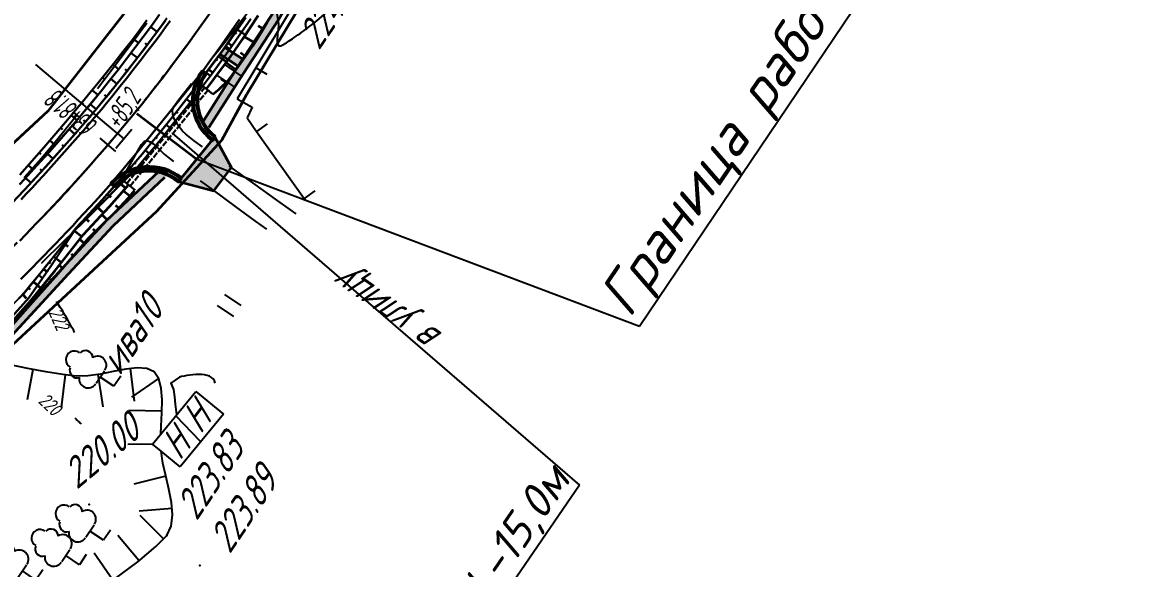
# Model space of a CAD drawing. Header units: millimetres. Extents: x -698 to 8131, y -704 to 4503.
# Drawn here: x 4734.2 to 4871.2, y 3192.2 to 3258.6 of the extents above; entities that cross this region are included whole.
import ezdxf
from ezdxf import colors
from ezdxf.entities.mleader import LeaderData, LeaderLine
from ezdxf.math import Vec2, Vec3

# ---------------------------------------------------------------- set-up
doc = ezdxf.new("R2010")
doc.units = ezdxf.units.MM
for name, pattern in [('ACAD_ISO02W100', [15, 12, -3]), ('CONTI', [0]), ('DASHED', [0.75, 0.5, -0.25]), ('STROT', [1.7, 0.5, -1.2])]:
    doc.linetypes.add(name, pattern=pattern)
for name, color, linetype, lineweight in [('10', 1, 'Continuous', 35), ('Гравий', 30, 'Continuous', 35), ('КОПИЯ_ОСЬ_13_ОТКОСЫ', 7, 'Continuous', 30), ('ОСЬ_ВЕРХ_ПОКРЫТИЯ_ГРАНИЦЫ_ПОЛОС', 7, 'Continuous', 30), ('ОСЬ_ВЕРХ_ПОКРЫТИЯ_ОСЬ', 1, 'Continuous', 30), ('Ось_примыкания', 1, 'Continuous', 35), ('Площ примыкании', 101, 'Continuous', 30), ('Тротуар', 40, 'Continuous', 35), ('Трубы мет.', 7, 'ACAD_ISO02W100', 30)]:
    doc.layers.add(name, color=color, linetype=linetype, lineweight=lineweight)
for name, color, linetype in [('GOR_BDEFAULT', 212, 'CONTI'), ('NAD_MDEFAULT', 7, 'CONTI'), ('OBRIVDEFAULT', 32, 'CONTI'), ('PI_OTDEFAULT', 172, 'CONTI'), ('PI_TTDEFAULT', 5, 'CONTI'), ('SIT_LDEFAULT', 7, 'CONTI'), ('USLZNDEFAULT', 7, 'CONTI'), ('ZAPSKDEFAULT', 7, 'CONTI'), ('Выноски', 250, 'Continuous'), ('ОСЬ_ВЕРХ_ПОКРЫТИЯ_ОТКОСЫ', 7, 'Continuous'), ('ОСЬ_ВЕРХ_ПОКРЫТИЯ_ПИКЕТЫ', 1, 'Continuous'), ('ОСЬ_ВЕРХ_ПОКРЫТИЯ_РАЗБИВКА_КРИВ', 1, 'Continuous'), ('разметка', 7, 'Continuous')]:
    doc.layers.add(name, color=color, linetype=linetype)
doc.styles.add('eskd', font='isocpeui.ttf', dxfattribs={"width": 1.2})
doc.styles.add('SHRFT', font='isocpeui.ttf', dxfattribs={"width": 3.5})
doc.styles.get("Standard").update_dxf_attribs({"font": 'isocpeui.ttf'})
doc.styles.add('ГОСТ', font='isocpeui.ttf', dxfattribs={"height": 4})

# ---------------------------------------------------------------- blocks, each defined once
blk = doc.blocks.new('BL_2011')
at = {"color": 0}
for p, q in [((0, 0), (0, 2.4)), ((1.6, 0), (1.6, 2.4))]:
    blk.add_line(p, q, dxfattribs=at)
blk = doc.blocks.new('BL_104')
at = {"color": 0}
for p, q in [((-0.9, 2), (0.9, 2)), ((0, 0), (0, 2)), ((1.5, 0), (0, 0))]:
    blk.add_line(p, q, dxfattribs=at)
for centre, radius, start, end in [((-0.94, 4.8), 0.88, 100, 235), ((0, 5.8), 1.04, 358, 185), ((0.94, 4.8), 0.88, 305, 80), ((-1, 3.1), 1.1, 115, 270), ((1, 3.1), 1.1, 270, 65)]:
    blk.add_arc(centre, radius, start, end, dxfattribs=at)
blk = doc.blocks.new('*U49')
at = {"layer": 'КОПИЯ_ОСЬ_13_ОТКОСЫ'}
for points in [[(364.23, 631.18), (365.71, 632.84), (367.17, 634.51), (368.61, 636.2), (370.03, 637.89), (370.59, 638.57), (371.16, 639.24), (371.73, 639.91), (372.76, 641.14), (373.79, 642.38), (374.8, 643.62), (375.8, 644.88), (376.79, 646.14), (377.77, 647.42), (378.75, 648.7), (379.71, 649.99)], [(364.18, 630), (364.8, 630.65), (366.3, 632.29), (367.8, 633.95), (369.27, 635.61), (370.72, 637.29), (371.3, 637.97), (371.86, 638.64), (373.02, 640.04), (374.09, 641.34), (375.15, 642.65), (376.19, 643.97), (377.22, 645.29), (378.25, 646.63), (379.26, 647.97), (380.25, 649.33), (381.24, 650.69)], [(379.23, 649.34), (379.45, 649.17)], [(378.02, 647.74), (378.7, 647.23)], [(376.8, 646.16), (377.03, 645.98)], [(375.57, 644.59), (376.25, 644.04)], [(374.31, 643.03), (374.55, 642.84)], [(373.05, 641.48), (373.74, 640.91)], [(371.76, 639.95), (372, 639.75)], [(370.47, 638.42), (371.18, 637.83)], [(369.19, 636.88), (369.41, 636.7)], [(367.9, 635.36), (368.55, 634.8)], [(366.59, 633.85), (366.79, 633.67)], [(365.27, 632.34), (365.86, 631.81)]]:
    blk.add_lwpolyline(points, dxfattribs=at)

msp = doc.modelspace()

# ---------------------------------------------------------------- hatches: boundary and pattern name
at = {"layer": 'Гравий', "ltscale": 7}
for points in [[(4745.4, 3238.72), (4745.03, 3239.06, -0.399844), (4753.5, 3239.67), (4757.63, 3244.7), (4759.62, 3240.96), (4757.48, 3238.15), (4753.19, 3239.28), (4753.19, 3239.28, 0.400906)], [(4757.63, 3244.7), (4755.41, 3241.99), (4757.5, 3238.18), (4759.62, 3240.96)]]:
    msp.add_hatch(color=256, dxfattribs=at).paths.add_polyline_path(points)
at = {"layer": 'Тротуар', "lineweight": 30, "ltscale": 7}
for points in [[(4801.43, 3357.57), (4800.43, 3357.65), (4799.56, 3354.67), (4799, 3351.11), (4798.79, 3350.13), (4797.25, 3343.07), (4796.09, 3336.62), (4794.27, 3328.12), (4790.05, 3313.26), (4786.75, 3302.87), (4784.06, 3295.53), (4779.93, 3287.22), (4776.08, 3280.36), (4772.9, 3275.12), (4769.34, 3268.33), (4766.5, 3263.05), (4764.56, 3259.55), (4760.98, 3254.08), (4760.45, 3253.25), (4760.22, 3252.93), (4756.12, 3246.47), (4756.7, 3245.6), (4756.98, 3245.98), (4761.06, 3252.39), (4765.42, 3259.03), (4767.38, 3262.57), (4770.23, 3267.87), (4773.78, 3274.65), (4776.95, 3279.86), (4780.82, 3286.76), (4784.98, 3295.14), (4787.69, 3302.54), (4791, 3312.97), (4795.24, 3327.88), (4797.07, 3336.42), (4798.23, 3342.87)], [(4758.82, 3255.59), (4758.23, 3254.77), (4760.47, 3253.31), (4761.02, 3254.15)], [(4750.85, 3240.53), (4744.51, 3234.59), (4739.08, 3228.72), (4728.47, 3217.22), (4721.08, 3209.13), (4707.01, 3195.99), (4694.99, 3187.4), (4689.17, 3181.87), (4683.39, 3176.34), (4676.15, 3169.01), (4671.4, 3161.26), (4672.02, 3160.32), (4672.25, 3160.73), (4676.96, 3168.41), (4684.09, 3175.63), (4689.86, 3181.15), (4695.65, 3186.65), (4707.64, 3195.21), (4721.8, 3208.43), (4729.2, 3216.54), (4739.82, 3228.04), (4745.22, 3233.88), (4751.95, 3240.11)]]:
    msp.add_hatch(color=256, dxfattribs=at).paths.add_polyline_path(points)

# ---------------------------------------------------------------- linework, layer by layer
at = {"layer": '10'}
for p, q in [((4761.5, 3249.92), (4787.33, 3292.77)), ((4761.5, 3249.92), (4787.33, 3292.77)), ((4750.58, 3264.93), (4737.29, 3247.84)), ((4758.45, 3244.29), (4761.5, 3249.92)), ((4758.45, 3244.29), (4761.5, 3249.92)), ((4737.29, 3247.84), (4704.08, 3217.11)), ((4750.57, 3235.66), (4758.45, 3244.29)), ((4750.57, 3235.66), (4758.45, 3244.29)), ((4716.68, 3204.3), (4750.57, 3235.66)), ((4716.68, 3204.3), (4750.57, 3235.66))]:
    msp.add_line(p, q, dxfattribs=at)
msp.add_lwpolyline([(4789.1, 3384.46), (4785.09, 3347.22), (4781.96, 3330.51), (4765.34, 3289.65), (4750.58, 3264.93), (4737.29, 3247.84), (4704.08, 3217.11), (4605.07, 3113.42), (4594.85, 3105.35), (4502.87, 3046.58), (4488.27, 3034.38), (4472.63, 3015.43), (4468.19, 2995.45), (4472.37, 2972.49)], dxfattribs=at)
at = {"layer": 'GOR_BDEFAULT', "color": 212, "flags": 128}
for points, elevation in [([(4795.08, 3283.74), (4799.83, 3288.73), (4799.78, 3288.98), (4797.72, 3290.55), (4797.29, 3290.86), (4796.81, 3291.21), (4796.29, 3291.58), (4795.73, 3291.98), (4795.15, 3292.39), (4794.55, 3292.82), (4793.94, 3293.25), (4793.32, 3293.68), (4792.71, 3294.1), (4792.1, 3294.52), (4791.51, 3294.91), (4790.95, 3295.29), (4790.41, 3295.63), (4789.91, 3295.94), (4789.45, 3296.21), (4789.05, 3296.44), (4788.69, 3296.63), (4788.38, 3296.77), (4788.1, 3296.89), (4787.87, 3296.96), (4787.67, 3297.01), (4787.5, 3297.03), (4787.35, 3297.02), (4787.23, 3297), (4787.13, 3296.95), (4787.05, 3296.89), (4786.97, 3296.81), (4786.91, 3296.73), (4786.86, 3296.64), (4786.8, 3296.54), (4786.75, 3296.44), (4786.7, 3296.34), (4786.64, 3296.25), (4786.58, 3296.15), (4786.53, 3296.05), (4786.47, 3295.95), (4786.41, 3295.86), (4786.35, 3295.76), (4786.28, 3295.67), (4786.22, 3295.58), (4786.15, 3295.5), (4786.09, 3295.42), (4786.02, 3295.34), (4785.95, 3295.27), (4785.87, 3295.21), (4785.8, 3295.15), (4785.72, 3295.09), (4785.64, 3295.04), (4785.56, 3295), (4785.48, 3294.95), (4785.4, 3294.91), (4785.31, 3294.86), (4785.23, 3294.82), (4785.15, 3294.77), (4785.06, 3294.73), (4784.98, 3294.68), (4784.89, 3294.62), (4784.81, 3294.56), (4784.73, 3294.49), (4784.65, 3294.42), (4784.56, 3294.34), (4784.48, 3294.25), (4784.4, 3294.16), (4784.33, 3294.06), (4784.25, 3293.95), (4784.17, 3293.84), (4784.09, 3293.72), (4784.02, 3293.6), (4783.94, 3293.47), (4783.86, 3293.34), (4783.79, 3293.21), (4783.71, 3293.07), (4783.64, 3292.94), (4783.56, 3292.8), (4783.48, 3292.66), (4783.4, 3292.52), (4783.32, 3292.37), (4783.24, 3292.23), (4783.16, 3292.08), (4783.07, 3291.93), (4782.98, 3291.77), (4782.88, 3291.61), (4782.78, 3291.43), (4782.66, 3291.26), (4782.55, 3291.07), (4782.42, 3290.87), (4782.28, 3290.67), (4782.13, 3290.45), (4781.97, 3290.22), (4781.8, 3289.98), (4781.62, 3289.73), (4781.43, 3289.46), (4781.23, 3289.18), (4781.02, 3288.9), (4780.8, 3288.6), (4780.58, 3288.3), (4780.35, 3288), (4780.13, 3287.7), (4779.9, 3287.4), (4779.68, 3287.09), (4779.46, 3286.8), (4779.25, 3286.5), (4779.04, 3286.22), (4778.84, 3285.94), (4778.66, 3285.67), (4778.48, 3285.41), (4778.31, 3285.17), (4778.16, 3284.93), (4778.02, 3284.71), (4777.88, 3284.49), (4777.75, 3284.28), (4777.63, 3284.08), (4777.52, 3283.89), (4777.41, 3283.7), (4777.31, 3283.52), (4777.21, 3283.35), (4777.12, 3283.18), (4777.03, 3283.01), (4776.94, 3282.85), (4776.85, 3282.68), (4776.76, 3282.52), (4776.68, 3282.37), (4776.59, 3282.21), (4776.51, 3282.05), (4776.42, 3281.9), (4776.34, 3281.75), (4776.26, 3281.6), (4776.18, 3281.45), (4776.1, 3281.3), (4776.02, 3281.15), (4775.94, 3281.01), (4775.86, 3280.86), (4775.78, 3280.72), (4775.7, 3280.58), (4775.63, 3280.44), (4775.55, 3280.3), (4775.48, 3280.16), (4775.4, 3280.02), (4775.33, 3279.88), (4775.25, 3279.74), (4775.18, 3279.6), (4775.11, 3279.47), (4775.04, 3279.33), (4774.96, 3279.19), (4774.89, 3279.06), (4774.82, 3278.92), (4774.75, 3278.79), (4774.68, 3278.66), (4774.6, 3278.52), (4774.53, 3278.39), (4774.46, 3278.25), (4774.39, 3278.12), (4774.31, 3277.99), (4774.24, 3277.85), (4774.17, 3277.72), (4774.09, 3277.59), (4774.02, 3277.46), (4773.95, 3277.33), (4773.87, 3277.2), (4773.8, 3277.07), (4773.72, 3276.94), (4773.64, 3276.81), (4773.57, 3276.68), (4773.49, 3276.55), (4773.41, 3276.43), (4773.33, 3276.3), (4773.25, 3276.17), (4773.17, 3276.05), (4773.09, 3275.93), (4773.01, 3275.8), (4772.93, 3275.68), (4772.84, 3275.56), (4772.76, 3275.43), (4772.68, 3275.31), (4772.6, 3275.19), (4772.51, 3275.06), (4772.43, 3274.94), (4772.35, 3274.81), (4772.27, 3274.69), (4772.18, 3274.56), (4772.1, 3274.43), (4772.02, 3274.3), (4771.94, 3274.17), (4771.86, 3274.04), (4771.78, 3273.91), (4771.7, 3273.78), (4771.62, 3273.64), (4771.54, 3273.51), (4771.46, 3273.37), (4771.38, 3273.24), (4771.3, 3273.11), (4771.22, 3272.97), (4771.14, 3272.84), (4771.06, 3272.71), (4770.98, 3272.57), (4770.9, 3272.44), (4770.82, 3272.31), (4770.75, 3272.17), (4770.67, 3272.04), (4770.59, 3271.91), (4770.51, 3271.78), (4770.43, 3271.65), (4770.35, 3271.52), (4770.27, 3271.39), (4770.19, 3271.26), (4770.11, 3271.13), (4770.04, 3271.01), (4769.96, 3270.88), (4769.88, 3270.75), (4769.8, 3270.63), (4769.73, 3270.5), (4769.65, 3270.37), (4769.57, 3270.25), (4769.49, 3270.12), (4769.42, 3269.98), (4769.34, 3269.84), (4769.26, 3269.69), (4769.18, 3269.54), (4769.09, 3269.38), (4769.01, 3269.21), (4768.92, 3269.03), (4768.84, 3268.83), (4768.75, 3268.63), (4768.65, 3268.41), (4768.56, 3268.17), (4768.46, 3267.92), (4768.36, 3267.66), (4768.26, 3267.38), (4768.15, 3267.1), (4768.05, 3266.8), (4767.95, 3266.51), (4767.84, 3266.21), (4767.74, 3265.91), (4767.64, 3265.62), (4767.54, 3265.33), (4767.44, 3265.05), (4767.34, 3264.78), (4767.25, 3264.52), (4767.17, 3264.27), (4767.08, 3264.05), (4767, 3263.84), (4766.93, 3263.65), (4766.86, 3263.47), (4766.79, 3263.32), (4766.73, 3263.18), (4766.67, 3263.05), (4766.62, 3262.93), (4766.57, 3262.82), (4766.51, 3262.72), (4766.47, 3262.64), (4766.42, 3262.55), (4766.38, 3262.48), (4766.33, 3262.4), (4766.29, 3262.33), (4766.25, 3262.27), (4766.2, 3262.2), (4766.16, 3262.13), (4766.12, 3262.07), (4766.08, 3262), (4766.04, 3261.94), (4766, 3261.87), (4765.96, 3261.81), (4765.93, 3261.74), (4765.89, 3261.68), (4765.85, 3261.62), (4765.82, 3261.55), (4765.78, 3261.49), (4765.75, 3261.43), (4765.71, 3261.37), (4765.68, 3261.3), (4765.3, 3260.4), (4765.15, 3259.67), (4765.37, 3258.46), (4765.36, 3258.3), (4765.34, 3258.12), (4765.32, 3257.93), (4765.3, 3257.73), (4765.28, 3257.53), (4765.25, 3257.32), (4765.23, 3257.12), (4765.22, 3256.92), (4765.2, 3256.73), (4765.2, 3256.55), (4765.2, 3256.38), (4765.21, 3256.23), (4765.23, 3256.1), (4765.26, 3255.99), (4765.31, 3255.9), (4765.37, 3255.84), (4765.44, 3255.81), (4765.53, 3255.8), (4765.63, 3255.81), (4765.75, 3255.85), (4765.87, 3255.9), (4766.01, 3255.97), (4766.16, 3256.06), (4766.32, 3256.16), (4766.49, 3256.27), (4766.67, 3256.39), (4766.86, 3256.52), (4767.06, 3256.66), (4767.27, 3256.81), (4767.49, 3256.95), (4767.71, 3257.11), (4767.95, 3257.27), (4768.21, 3257.45), (4768.5, 3257.65), (4768.82, 3257.89), (4769.19, 3258.17), (4769.6, 3258.49), (4770.07, 3258.88), (4770.59, 3259.33), (4771.19, 3259.85), (4771.86, 3260.45), (4772.61, 3261.14), (4773.45, 3261.92), (4774.38, 3262.81), (4775.42, 3263.81)], 224), ([(4740.55, 3220.88), (4740.39, 3221.2), (4740.22, 3221.51), (4740.06, 3221.82), (4739.89, 3222.12), (4739.73, 3222.42), (4739.57, 3222.7), (4739.4, 3222.97), (4739.25, 3223.23), (4739.09, 3223.48), (4738.94, 3223.72), (4738.8, 3223.94), (4738.67, 3224.14), (4738.55, 3224.33), (4738.43, 3224.51), (4738.33, 3224.66)], 222), ([(4757.66, 3214.71), (4757.56, 3214.99), (4757.41, 3215.23), (4757.2, 3215.41), (4756.96, 3215.56), (4756.67, 3215.66), (4756.36, 3215.73), (4756.02, 3215.77), (4755.66, 3215.79), (4755.29, 3215.78), (4754.93, 3215.75), (4754.56, 3215.71), (4754.21, 3215.66), (4753.87, 3215.59), (4753.56, 3215.53), (4753.29, 3215.46), (4752.27, 3214.7), (4752.56, 3213.93), (4752.72, 3213.06), (4752.8, 3212.16), (4752.95, 3210.88)], 224), ([(4740.56, 3210.5), (4740.6, 3210.46), (4740.64, 3210.41), (4740.69, 3210.36), (4740.75, 3210.31), (4740.8, 3210.26), (4740.86, 3210.21), (4740.92, 3210.15), (4740.98, 3210.1), (4741.04, 3210.04), (4741.1, 3209.99), (4741.15, 3209.93), (4741.2, 3209.88), (4741.25, 3209.83), (4741.3, 3209.79), (4741.34, 3209.75)], 220), ([(4740.56, 3210.5), (4740.6, 3210.46), (4740.64, 3210.41), (4740.69, 3210.36), (4740.75, 3210.31), (4740.8, 3210.26), (4740.86, 3210.21), (4740.92, 3210.15), (4740.98, 3210.1), (4741.04, 3210.04), (4741.1, 3209.99), (4741.15, 3209.93), (4741.2, 3209.88), (4741.25, 3209.83), (4741.3, 3209.79), (4741.34, 3209.75)], 220), ([(4740.56, 3210.5), (4740.6, 3210.46), (4740.64, 3210.41), (4740.69, 3210.36), (4740.75, 3210.31), (4740.8, 3210.26), (4740.86, 3210.21), (4740.92, 3210.15), (4740.98, 3210.1), (4741.04, 3210.04), (4741.1, 3209.99), (4741.15, 3209.93), (4741.2, 3209.88), (4741.25, 3209.83), (4741.3, 3209.79), (4741.34, 3209.75)], 220), ([(4740.56, 3210.5), (4740.6, 3210.46), (4740.64, 3210.41), (4740.69, 3210.36), (4740.75, 3210.31), (4740.8, 3210.26), (4740.86, 3210.21), (4740.92, 3210.15), (4740.98, 3210.1), (4741.04, 3210.04), (4741.1, 3209.99), (4741.15, 3209.93), (4741.2, 3209.88), (4741.25, 3209.83), (4741.3, 3209.79), (4741.34, 3209.75)], 220)]:
    msp.add_lwpolyline(points, dxfattribs=dict(at, elevation=elevation))
at = {"layer": 'OBRIVDEFAULT', "color": 32}
for p, q in [((4734.83, 3216.52, 221.62), (4732.68, 3216.95, 221.65)), ((4737.05, 3216.1, 221.59), (4734.83, 3216.52, 221.62)), ((4746.76, 3216.44, 223.04), (4745.24, 3216.15, 222.67)), ((4748.14, 3216.6, 223.37), (4746.76, 3216.44, 223.04)), ((4747.32, 3216.5), (4747.78, 3212.53)), ((4749.32, 3216.52, 223.65), (4748.14, 3216.6, 223.37)), ((4750.22, 3216.09, 223.89), (4749.32, 3216.52, 223.65)), ((4735.47, 3216.4), (4734.77, 3212.71)), ((4739.1, 3215.77, 221.57), (4737.05, 3216.1, 221.59)), ((4739.41, 3215.73), (4738.92, 3211.76)), ((4740.73, 3215.57, 221.55), (4739.1, 3215.77, 221.57)), ((4742.15, 3215.6, 221.9), (4740.73, 3215.57, 221.55)), ((4743.68, 3215.83, 222.28), (4742.15, 3215.6, 221.9)), ((4743.38, 3215.79), (4743.97, 3211.83)), ((4745.24, 3216.15, 222.67), (4743.68, 3215.83, 222.28)), ((4750.77, 3215.27), (4747.46, 3213.02)), ((4750.79, 3215.25, 223.88), (4750.22, 3216.09, 223.89)), ((4751.09, 3214.08, 223.87), (4750.79, 3215.25, 223.88)), ((4751.19, 3212.68, 223.85), (4751.09, 3214.08, 223.87)), ((4751.16, 3211.12, 223.84), (4751.19, 3212.68, 223.85)), ((4751.16, 3211.32), (4747.16, 3211.4)), ((4751.08, 3209.5, 223.82), (4751.16, 3211.12, 223.84)), ((4751.05, 3208.57, 223.82), (4751.08, 3209.5, 223.82)), ((4750.02, 3207.3), (4747.04, 3207.24)), ((4751.27, 3204.99, 223.8), (4751.06, 3206.45, 223.8)), ((4751.63, 3203.42, 223.81), (4751.27, 3204.99, 223.8)), ((4751.64, 3203.38), (4747.75, 3202.44)), ((4752.02, 3201.8, 223.81), (4751.63, 3203.42, 223.81)), ((4752.34, 3200.2, 223.82), (4752.02, 3201.8, 223.81)), ((4752.47, 3198.68, 223.82), (4752.34, 3200.2, 223.82)), ((4752.4, 3199.47), (4748.41, 3199.13)), ((4752.31, 3197.31, 223.83), (4752.47, 3198.68, 223.82)), ((4751.36, 3195.77), (4748.52, 3198.59)), ((4751.75, 3196.16, 223.83), (4752.31, 3197.31, 223.83)), ((4748.38, 3193.11), (4745.81, 3196.18)), ((4750.42, 3194.82, 223.72), (4751.75, 3196.16, 223.83)), ((4748.22, 3192.98, 223.54), (4750.42, 3194.82, 223.72)), ((4745.19, 3190.72), (4742.93, 3194.02)), ((4745.43, 3190.89, 223.33), (4748.22, 3192.98, 223.54))]:
    msp.add_line(p, q, dxfattribs=at)
at = {"layer": 'PI_TTDEFAULT', "color": 5}
for p in [(4742.3, 3199.93, 220.03), (4751.75, 3196.16, 223.83), (4755.78, 3192.53, 223.89)]:
    msp.add_point(p, dxfattribs=at)
at = {"layer": 'SIT_LDEFAULT', "color": 7}
for p, q in [((4760.11, 3257.88), (4762.04, 3260.41)), ((4766.94, 3260.35), (4762.59, 3253.12)), ((4748.28, 3257.16), (4749.33, 3258.58)), ((4758.08, 3255.31), (4760.11, 3257.88)), ((4745.53, 3253.49), (4748.29, 3257.16)), ((4757.29, 3254.32), (4758.08, 3255.31)), ((4743.31, 3250.58), (4745.53, 3253.49)), ((4762.6, 3253.13), (4760.31, 3249.33)), ((4763.97, 3252.31), (4762.6, 3253.13)), ((4753.22, 3249.25), (4754.45, 3250.8)), ((4754.45, 3250.8), (4754.78, 3251.2)), ((4760.31, 3249.33), (4762.16, 3248.32)), ((4752.47, 3247.94), (4752.61, 3248.4)), ((4752.61, 3248.4), (4753.22, 3249.25)), ((4762.16, 3248.32), (4761.53, 3247.01)), ((4738.39, 3244.33), (4740.42, 3246.87)), ((4740.42, 3246.87), (4740.85, 3247.43)), ((4752.51, 3247.44), (4752.47, 3247.94)), ((4752.68, 3246.91), (4752.51, 3247.44)), ((4752.95, 3246.38), (4752.68, 3246.91)), ((4761.53, 3247.01), (4762.69, 3245.37)), ((4753.3, 3245.87), (4752.95, 3246.38)), ((4753.69, 3245.41), (4753.3, 3245.87)), ((4754.08, 3245.03), (4753.69, 3245.41)), ((4764, 3246.29), (4762.69, 3245.37)), ((4762.69, 3245.37), (4768.47, 3237.2)), ((4736.5, 3242.1), (4738.39, 3244.33)), ((4748.69, 3243.77), (4749.05, 3244.18)), ((4749.05, 3244.19), (4749.38, 3244.27)), ((4749.38, 3244.26), (4749.75, 3244.12)), ((4749.75, 3244.12), (4750.16, 3243.84)), ((4750.16, 3243.84), (4750.58, 3243.45)), ((4755.11, 3244.24), (4754.08, 3245.03)), ((4756.12, 3243.5), (4755.11, 3244.24)), ((4747.66, 3242.01), (4748.22, 3243.01)), ((4748.22, 3243.01), (4748.69, 3243.77)), ((4750.58, 3243.45), (4751.01, 3243.03)), ((4751.01, 3243.03), (4751.44, 3242.62)), ((4751.44, 3242.62), (4751.84, 3242.28)), ((4734.46, 3239.82), (4736.5, 3242.1)), ((4747.02, 3240.86), (4747.66, 3242.01)), ((4751.84, 3242.28), (4752.6, 3241.72)), ((4759.74, 3240.88), (4759.37, 3241.14)), ((4734.42, 3239.77), (4734.46, 3239.82)), ((4746.34, 3239.68), (4747.02, 3240.86)), ((4762.5, 3238.9), (4759.74, 3240.88)), ((4746.19, 3239.45), (4746.34, 3239.68)), ((4755.82, 3239.36), (4757.39, 3238.22)), ((4765, 3237.11), (4762.5, 3238.9)), ((4757.39, 3238.22), (4760.09, 3236.24)), ((4766.8, 3235.83), (4765, 3237.11)), ((4769.78, 3238.13), (4768.47, 3237.2)), ((4768.47, 3237.2), (4768.66, 3236.93)), ((4741.67, 3234.37), (4743.66, 3236.36)), ((4760.09, 3236.24), (4762.53, 3234.45)), ((4767.5, 3235.33), (4766.8, 3235.83)), ((4739.2, 3231.95), (4741.67, 3234.37)), ((4762.53, 3234.45), (4763.9, 3233.45)), ((4736.55, 3229.38), (4739.2, 3231.95)), ((4736.52, 3229.36), (4736.55, 3229.38)), ((4750.01, 3207.31), (4755.28, 3213.71)), ((4755.28, 3213.71), (4758.66, 3210.93)), ((4752.87, 3210.74), (4755.78, 3207.71)), ((4758.66, 3210.93), (4753.39, 3204.53)), ((4751.06, 3206.45), (4750.01, 3207.31)), ((4753.39, 3204.53), (4751.06, 3206.45))]:
    msp.add_line(p, q, dxfattribs=at)
at = {"layer": 'Гравий', "linetype": 'Continuous'}
msp.add_lwpolyline([(4753.19, 3239.28), (4757.48, 3238.15), (4759.62, 3240.96), (4757.63, 3244.7)], dxfattribs=at)
at = {"layer": 'КОПИЯ_ОСЬ_13_ОТКОСЫ'}
for points in [[(4731.87, 3221.67), (4734.96, 3225.11), (4737.64, 3228.96), (4740.26, 3232.85), (4740.77, 3233.63), (4742.44, 3235.24), (4744.1, 3236.85), (4745.74, 3238.49), (4747.37, 3240.15), (4747.46, 3240.23), (4747.55, 3240.32), (4747.64, 3240.41), (4747.73, 3240.49), (4747.81, 3240.58), (4747.9, 3240.68), (4747.98, 3240.77), (4748.62, 3241.51), (4749.21, 3242.22), (4750.26, 3243.47), (4751.29, 3244.72), (4752.31, 3245.99), (4753.33, 3247.26), (4754.33, 3248.54), (4755.32, 3249.83), (4756.3, 3251.13), (4757.28, 3252.43), (4758.24, 3253.75), (4759.19, 3255.07), (4760.13, 3256.4), (4761.06, 3257.73), (4761.98, 3259.07)], [(4733.74, 3225.03), (4734.4, 3225.68), (4737.32, 3229.27), (4740.19, 3232.91), (4740.76, 3233.65), (4742.33, 3235.34), (4743.89, 3237.04), (4745.43, 3238.77), (4746.96, 3240.51), (4748.75, 3242.6), (4749.78, 3243.84), (4750.8, 3245.08), (4751.81, 3246.33), (4752.82, 3247.58), (4753.81, 3248.85), (4754.79, 3250.12), (4755.76, 3251.4), (4756.72, 3252.69), (4757.67, 3253.98), (4758.61, 3255.29), (4759.54, 3256.6), (4760.46, 3257.92), (4761.37, 3259.24)], [(4733.83, 3238.92), (4734.44, 3239.57), (4735.95, 3241.21), (4737.44, 3242.86), (4738.91, 3244.53), (4740.37, 3246.21), (4740.94, 3246.88), (4741.51, 3247.56), (4742.67, 3248.95), (4743.73, 3250.25), (4744.79, 3251.56), (4745.83, 3252.88), (4746.87, 3254.21), (4747.89, 3255.54), (4748.9, 3256.89), (4749.9, 3258.24), (4750.89, 3259.61)], [(4731.38, 3235.07), (4734.48, 3238.31), (4736.3, 3240.27), (4738.11, 3242.26), (4739.6, 3243.92), (4741.06, 3245.61), (4742.54, 3247.33), (4743.99, 3249.07), (4744.97, 3250.27), (4745.95, 3251.48), (4746.91, 3252.69), (4747.87, 3253.92), (4748.81, 3255.15), (4749.75, 3256.39), (4750.67, 3257.63), (4751.59, 3258.88)], [(4750.58, 3257.51), (4749.79, 3258.1)], [(4760.08, 3257.37), (4760.25, 3257.26)], [(4748.18, 3254.32), (4747.41, 3254.91)], [(4749.39, 3255.91), (4749.13, 3256.1)], [(4758.93, 3255.74), (4759.42, 3255.39)], [(4757.76, 3254.11), (4757.92, 3253.99)], [(4746.95, 3252.74), (4746.7, 3252.94)], [(4756.58, 3252.5), (4757.06, 3252.14)], [(4745.7, 3251.17), (4744.96, 3251.77)], [(4755.38, 3250.9), (4755.54, 3250.78)], [(4744.44, 3249.62), (4744.2, 3249.82)], [(4754.16, 3249.31), (4754.64, 3248.94)], [(4743.17, 3248.08), (4742.44, 3248.69)], [(4741.88, 3246.55), (4741.64, 3246.75)], [(4752.93, 3247.73), (4753.09, 3247.61)], [(4740.57, 3245.04), (4739.88, 3245.64)], [(4751.69, 3246.17), (4752.16, 3245.79)], [(4750.43, 3244.62), (4750.58, 3244.49)], [(4737.92, 3242.04), (4737.25, 3242.65)], [(4739.25, 3243.53), (4739.03, 3243.73)], [(4749.15, 3243.08), (4749.61, 3242.69)], [(4747.85, 3241.55), (4747.98, 3241.44)], [(4736.57, 3240.56), (4736.36, 3240.76)], [(4746.55, 3240.04), (4746.94, 3239.7)], [(4735.22, 3239.1), (4734.57, 3239.7)], [(4745.23, 3238.54), (4745.3, 3238.47)], [(4743.89, 3237.05), (4744.1, 3236.86)], [(4742.55, 3235.57), (4742.56, 3235.56)], [(4741.19, 3234.1), (4741.23, 3234.07)], [(4739.92, 3232.56), (4739.99, 3232.5)], [(4738.68, 3230.99), (4738.89, 3230.82)], [(4737.44, 3229.42), (4737.59, 3229.3)], [(4736.18, 3227.87), (4736.63, 3227.5)], [(4734.92, 3226.31), (4735.14, 3226.13)]]:
    msp.add_lwpolyline(points, dxfattribs=at)
at = {"layer": 'ОСЬ_ВЕРХ_ПОКРЫТИЯ_ГРАНИЦЫ_ПОЛОС', "linetype": 'Continuous'}
for points in [[(4733.66, 3237.44), (4734.33, 3238.15), (4735, 3238.87), (4735.67, 3239.58), (4736.33, 3240.3), (4736.99, 3241.02), (4737.65, 3241.74), (4738.3, 3242.47), (4738.96, 3243.2), (4739.6, 3243.93), (4740.25, 3244.66), (4740.89, 3245.4), (4741.52, 3246.14), (4742.16, 3246.88), (4742.79, 3247.63), (4743.41, 3248.37), (4744.03, 3249.12), (4744.65, 3249.88), (4745.27, 3250.63), (4745.88, 3251.39), (4746.48, 3252.15), (4747.09, 3252.92), (4747.69, 3253.68), (4748.28, 3254.46), (4748.87, 3255.23), (4749.46, 3256.01), (4750.04, 3256.78), (4750.62, 3257.57), (4751.2, 3258.35), (4751.77, 3259.14)], [(4756.72, 3252.69), (4756.72, 3252.69), (4756.72, 3252.69), (4757.67, 3253.98), (4758.61, 3255.29), (4759.54, 3256.6), (4760.46, 3257.92), (4761.37, 3259.24)], [(4734.02, 3237.1), (4734.69, 3237.81), (4735.36, 3238.52), (4736.03, 3239.24), (4736.7, 3239.96), (4737.36, 3240.68), (4738.02, 3241.41), (4738.68, 3242.14), (4739.33, 3242.87), (4739.98, 3243.6), (4740.62, 3244.34), (4741.27, 3245.07), (4741.9, 3245.82), (4742.54, 3246.56), (4743.17, 3247.31), (4743.8, 3248.05), (4744.42, 3248.81), (4745.04, 3249.56), (4745.66, 3250.32), (4746.27, 3251.08), (4746.88, 3251.84), (4747.48, 3252.61), (4748.08, 3253.38), (4748.68, 3254.15), (4749.27, 3254.93), (4749.86, 3255.7), (4750.45, 3256.49), (4751.03, 3257.27), (4751.6, 3258.06), (4752.18, 3258.85)]]:
    msp.add_lwpolyline(points, dxfattribs=at)
for points in [[(4757.31, 3244.31), (4757.31, 3244.31, -0.402449), (4756.09, 3252.68), (4756.09, 3252.68), (4756.09, 3252.68), (4756.09, 3252.68), (4756.09, 3252.68), (4756.09, 3252.68), (4756.5, 3253.23), (4757.1, 3254.05), (4757.69, 3254.87), (4758.28, 3255.69), (4758.87, 3256.51), (4759.45, 3257.33), (4760.02, 3258.16), (4760.6, 3259)], [(4757.62, 3244.71, -0.402228), (4756.49, 3252.39), (4756.9, 3252.94), (4757.5, 3253.75), (4758.1, 3254.57), (4758.69, 3255.39), (4759.27, 3256.22), (4759.86, 3257.05), (4760.43, 3257.88), (4761.01, 3258.71)], [(4733.83, 3225.11), (4734.45, 3225.75), (4735.11, 3226.55), (4735.68, 3227.25), (4736.47, 3228.22), (4737.06, 3228.95), (4737.61, 3229.64), (4738.2, 3230.38), (4738.82, 3231.17), (4739.47, 3231.99), (4740.06, 3232.75), (4740.67, 3233.55), (4741.36, 3234.29), (4742.05, 3235.03), (4742.73, 3235.77), (4743.41, 3236.52), (4744.09, 3237.26), (4744.77, 3238.02), (4745.4, 3238.72, -0.386004), (4752.96, 3239.45), (4753.19, 3239.28)], [(4734, 3227.4), (4734.71, 3228.11), (4735.42, 3228.82), (4736.12, 3229.54), (4736.82, 3230.26), (4737.53, 3230.98), (4738.22, 3231.7), (4738.92, 3232.43), (4739.61, 3233.16), (4740.31, 3233.89), (4740.99, 3234.63), (4741.68, 3235.37), (4742.36, 3236.11), (4743.04, 3236.85), (4743.72, 3237.6), (4744.39, 3238.35), (4745.02, 3239.06), (4745.02, 3239.06), (4745.02, 3239.06), (4745.02, 3239.06), (4745.02, 3239.06), (4745.02, 3239.06), (4745.02, 3239.06, -0.38626), (4753.26, 3239.85), (4753.49, 3239.68)]]:
    msp.add_lwpolyline(points, format="xyb", dxfattribs=at)
at = {"layer": 'ОСЬ_ВЕРХ_ПОКРЫТИЯ_ОСЬ'}
msp.add_lwpolyline([(4733.87, 3232.06), (4734.55, 3232.77), (4735.23, 3233.47), (4735.91, 3234.18), (4736.59, 3234.89), (4737.27, 3235.6), (4737.94, 3236.32), (4738.61, 3237.04), (4739.28, 3237.76), (4739.94, 3238.48), (4740.6, 3239.21), (4741.26, 3239.94), (4741.92, 3240.67), (4742.57, 3241.4), (4743.22, 3242.14), (4743.86, 3242.88), (4744.5, 3243.63), (4745.14, 3244.37), (4745.78, 3245.12), (4745.78, 3245.12, 0.090851), (4781.52, 3307.72)], format="xyb", dxfattribs=at)
at = {"layer": 'ОСЬ_ВЕРХ_ПОКРЫТИЯ_ОТКОСЫ'}
msp.add_lwpolyline([(4696.83, 3192.41), (4698.28, 3193.5), (4699.73, 3194.58), (4701.92, 3196.21), (4704.86, 3198.37), (4714.06, 3206.65), (4716.9, 3209.21), (4721.75, 3213.64), (4725.78, 3217.38), (4729.78, 3221.17), (4733.09, 3224.38), (4733.74, 3225.03), (4734.4, 3225.68), (4737.32, 3229.27), (4740.19, 3232.91), (4740.76, 3233.65), (4742.33, 3235.34), (4743.89, 3237.04), (4745.43, 3238.77), (4745.43, 3238.77)], dxfattribs=at)
at = {"layer": 'ОСЬ_ВЕРХ_ПОКРЫТИЯ_ПИКЕТЫ'}
msp.add_line((4745.55, 3242.93), (4743.66, 3244.56), dxfattribs=at)
at = {"layer": 'ОСЬ_ВЕРХ_ПОКРЫТИЯ_РАЗБИВКА_КРИВ'}
for p, q in [((4745.78, 3245.12), (4735.83, 3253.5)), ((4745.57, 3243.33), (4747.51, 3245.63)), ((4745.78, 3245.12), (4746.54, 3244.48))]:
    msp.add_line(p, q, dxfattribs=at)
at = {"layer": 'Ось_примыкания', "color": 0}
for p, q in [((4760.37, 3257.79), (4761.34, 3257.12)), ((4763.5, 3257.85), (4762.89, 3258.21)), ((4762.47, 3256.14), (4761.21, 3256.9)), ((4759.23, 3256.16), (4759.72, 3255.81)), ((4761.34, 3254.49), (4760.73, 3254.92)), ((4758.06, 3254.53), (4759.04, 3253.83)), ((4760.17, 3252.87), (4758.97, 3253.74)), ((4756.88, 3252.91), (4757.37, 3252.56)), ((4758.94, 3251.31), (4758.34, 3251.75)), ((4745.9, 3239.21), (4746.76, 3238.46)), ((4744.53, 3237.75), (4744.97, 3237.35)), ((4747.28, 3237.47), (4746.46, 3238.12)), ((4743.18, 3236.27), (4744.07, 3235.46)), ((4745.92, 3236.01), (4745.56, 3236.35)), ((4741.83, 3234.8), (4742.27, 3234.39)), ((4744.51, 3234.59), (4743.87, 3235.24)), ((4740.5, 3233.31), (4741.44, 3232.58)), ((4743.08, 3233.19), (4742.8, 3233.48)), ((4739.26, 3231.73), (4739.73, 3231.36)), ((4741.7, 3231.75), (4741.16, 3232.21)), ((4738.03, 3230.16), (4738.96, 3229.42)), ((4740.39, 3230.23), (4740.16, 3230.44)), ((4739.08, 3228.72), (4738.68, 3229.07)), ((4736.78, 3228.6), (4737.24, 3228.22)), ((4735.52, 3227.05), (4736.44, 3226.3)), ((4737.76, 3227.22), (4737.6, 3227.37)), ((4734.23, 3225.51), (4734.66, 3225.08)), ((4736.43, 3225.73), (4736.17, 3225.96)), ((4735.1, 3224.24), (4734.99, 3224.33))]:
    msp.add_line(p, q, dxfattribs=at)
for points in [[(4756.61, 3250.54), (4757.05, 3251.13), (4758.07, 3252.49), (4759.06, 3253.86), (4760.05, 3255.24), (4761.03, 3256.63), (4761.96, 3258.06), (4762.88, 3259.5)], [(4757.38, 3249.91), (4758.12, 3250.51), (4759.26, 3251.62), (4760.27, 3253), (4761.27, 3254.38), (4762.25, 3255.78), (4763.12, 3257.21), (4763.97, 3258.64)], [(4706.3, 3196.77), (4706.3, 3196.77), (4706.3, 3196.77), (4706.3, 3196.77), (4706.3, 3196.77), (4715.7, 3204.83), (4721.5, 3209.85), (4725.31, 3213.85), (4728.47, 3217.22), (4732.18, 3221.34), (4735.24, 3224.83), (4738.18, 3228.43), (4741.07, 3232.09), (4741.64, 3232.83), (4743.22, 3234.53), (4744.78, 3236.24), (4746.33, 3237.97), (4747.11, 3238.87)], [(4707.01, 3195.99), (4707.01, 3195.99), (4707.01, 3195.99), (4707.01, 3195.99), (4707.01, 3195.99), (4716.04, 3204.46), (4721.62, 3209.72), (4725.45, 3213.69), (4728.64, 3217.04), (4732.37, 3221.15), (4735.44, 3224.63), (4738.54, 3228.09), (4741.58, 3231.61), (4742.18, 3232.32), (4743.85, 3233.94), (4745.51, 3235.58), (4747.12, 3237.27), (4747.84, 3238.17)]]:
    msp.add_lwpolyline(points, dxfattribs=at)
at = {"layer": 'Ось_примыкания', "linetype": 'Continuous'}
for points in [[(4756.49, 3252.39), (4756.9, 3252.94), (4757.5, 3253.75), (4758.1, 3254.57), (4758.69, 3255.39), (4759.27, 3256.22), (4759.86, 3257.05), (4760.43, 3257.88), (4761.01, 3258.71)], [(4748.1, 3247.56), (4755.41, 3241.99)], [(4757.63, 3244.7), (4753.19, 3239.28)]]:
    msp.add_lwpolyline(points, dxfattribs=at)
at = {"layer": 'Площ примыкании', "linetype": 'Continuous', "lineweight": 30}
msp.add_lwpolyline([(4753.49, 3239.68), (4753.08, 3239.99, 0.373809), (4745.04, 3239.08, 0.00688), (4756.09, 3252.68, 0.402108), (4757.31, 3244.31, -3.54829)], format="xyb", dxfattribs=at)
at = {"layer": 'Площ примыкании', "color": 4, "lineweight": 53, "ltscale": 7}
for points in [[(4757.63, 3244.7), (4757.31, 3244.31, -0.402449), (4756.09, 3252.68), (4756.49, 3252.39, 0.402833), (4757.63, 3244.7, -35.018182)], [(4753.49, 3239.68), (4753.19, 3239.28, 0.400906), (4745.4, 3238.72), (4745.03, 3239.06, -0.399844), (4753.5, 3239.67, -0.649904)]]:
    msp.add_lwpolyline(points, format="xyb", dxfattribs=at)
at = {"layer": 'разметка', "lineweight": 30, "ltscale": 7}
for points in [[(4753.32, 3254.66), (4754.11, 3255.73)], [(4741.48, 3240.18), (4742.48, 3241.31)]]:
    msp.add_lwpolyline(points, dxfattribs=at)
at = {"layer": 'разметка', "linetype": 'STROT', "lineweight": 30}
msp.add_lwpolyline([(4742.48, 3241.31, 0.021408), (4753.32, 3254.66)], format="xyb", dxfattribs=at)
at = {"layer": 'разметка', "linetype": 'DASHED', "lineweight": 30, "ltscale": 14}
msp.add_lwpolyline([(4705.52, 3205.47, 0.021318), (4738.63, 3237, 0.000621), (4741.48, 3240.18)], format="xyb", dxfattribs=at)
at = {"layer": 'Тротуар', "linetype": 'Continuous'}
for points in [[(4756.12, 3246.47), (4760.22, 3252.93), (4764.56, 3259.55), (4766.5, 3263.05), (4769.34, 3268.33), (4772.16, 3273.89), (4776.08, 3280.36), (4779.93, 3287.22), (4784.06, 3295.53), (4786.75, 3302.87), (4790.05, 3313.26), (4794.27, 3328.12), (4796.09, 3336.62), (4797.25, 3343.07), (4800.43, 3357.65)], [(4756.9, 3245.84), (4761.06, 3252.39), (4765.42, 3259.03), (4767.38, 3262.57), (4770.23, 3267.87), (4773.03, 3273.4), (4776.95, 3279.86), (4780.82, 3286.76), (4784.98, 3295.14), (4787.69, 3302.54), (4791, 3312.97), (4795.24, 3327.88), (4797.07, 3336.42), (4798.23, 3342.87), (4801.43, 3357.57)], [(4671.4, 3161.26), (4676.17, 3169.03), (4683.39, 3176.34), (4689.17, 3181.87), (4694.97, 3187.38), (4707.01, 3195.99), (4721.09, 3209.13), (4728.47, 3217.22), (4739.08, 3228.72), (4744.51, 3234.59), (4750.85, 3240.53)], [(4672.25, 3160.73), (4676.96, 3168.41), (4684.09, 3175.63), (4689.86, 3181.15), (4695.61, 3186.61), (4707.64, 3195.21), (4721.8, 3208.43), (4729.2, 3216.54), (4739.82, 3228.04), (4745.22, 3233.88), (4751.53, 3239.8)]]:
    msp.add_lwpolyline(points, dxfattribs=at)
at = {"layer": 'Тротуар', "lineweight": 30, "ltscale": 7}
for points in [[(4761.02, 3254.15), (4758.82, 3255.59)], [(4760.47, 3253.31), (4758.23, 3254.77)]]:
    msp.add_lwpolyline(points, dxfattribs=at)
at = {"layer": 'Трубы мет.', "lineweight": 30, "ltscale": 0.06}
for points in [[(4746.91, 3239.03), (4756.39, 3250.71)], [(4747.3, 3238.71), (4756.78, 3250.4)]]:
    msp.add_lwpolyline(points, dxfattribs=at)
at = {"layer": 'Трубы мет.', "lineweight": 30}
for points in [[(4757.38, 3249.91), (4755.83, 3251.17)], [(4747.91, 3238.22), (4746.3, 3239.53)]]:
    msp.add_lwpolyline(points, dxfattribs=at)

# ---------------------------------------------------------------- block references
at = {"layer": 'USLZNDEFAULT', "color": 7, "rotation": 56}
for p in [(4745.32, 3214.34), (4744.06, 3195.59), (4741.13, 3192.62), (4735.84, 3190.74)]:
    msp.add_blockref('BL_104', p, dxfattribs=at)
at = {"layer": 'ZAPSKDEFAULT', "color": 7, "rotation": 56}
for p in [(4759.93, 3250.83), (4759.93, 3222.83)]:
    msp.add_blockref('BL_2011', p, dxfattribs=at)
at = {"layer": 'КОПИЯ_ОСЬ_13_ОТКОСЫ'}
msp.add_blockref('*U49', (4369.64, 2608.91), dxfattribs=at)

# ---------------------------------------------------------------- texts
at = {"layer": 'GOR_BDEFAULT', "color": 212, "style": 'SHRFT', "width": 0.75}
for s, rotation, p in [('222', 293.7114, (4737.33, 3223.37, 222)), ('220', 316.605, (4736.01, 3212.42, 220)), ('220', 316.605, (4736.01, 3212.42, 220))]:
    msp.add_text(s, height=1.722, rotation=rotation, dxfattribs=at).set_placement(p)
at = {"layer": 'NAD_MDEFAULT', "color": 7, "style": 'eskd', "oblique": 10, "width": 0.8}
for s, rotation, p in [('в улицу', 144.8003, (4785.51, 3220.69)), ('ива10', 56, (4746.04, 3215.5)), ('Н', 52.5005, (4755.87, 3208.4)), ('Н', 52.5005, (4753.36, 3205.19))]:
    msp.add_text(s, height=3.5, rotation=rotation, dxfattribs=at).set_placement(p)
at = {"layer": 'PI_OTDEFAULT', "color": 172, "style": 'eskd', "oblique": 10, "width": 0.8}
for s, rotation, p in [('224.09', 56, (4770.27, 3255.13)), ('220.00', 40, (4740.8, 3201.69)), ('223.83', 56, (4755.38, 3197.84)), ('223.89', 56, (4759.41, 3193.81))]:
    msp.add_text(s, height=3.5, rotation=rotation, dxfattribs=at).set_placement(p)
at = {"layer": 'ОСЬ_ВЕРХ_ПОКРЫТИЯ_ПИКЕТЫ', "width": 0.6}
msp.add_text('+85,2', height=2.5, rotation=55.105, dxfattribs=at).set_placement((4746.02, 3245.44))
at = {"layer": 'ОСЬ_ВЕРХ_ПОКРЫТИЯ_РАЗБИВКА_КРИВ', "width": 0.6}
msp.add_text('63+81.8', height=2.5, rotation=139.8937, dxfattribs=at).set_placement((4743.54, 3246.35))

# ---------------------------------------------------------------- leaders
at = {"layer": 'Выноски', "linetype": 'Continuous'}
ml = msp.add_multileader_mtext('Standard', dxfattribs=at)
ml.set_content('Граница работа по примыканию', color=256, style='ГОСТ')
ml.set_leader_properties()
ml.build(insert=Vec2(0, 0))
ml.multileader.update_dxf_attribs({"text_left_attachment_type": 5, "text_right_attachment_type": 5, "dogleg_length": 0, "arrow_head_size": 0.18})
ctx = ml.context
ctx.base_point, ctx.char_height, ctx.arrow_head_size, ctx.landing_gap_size, ctx.plane_origin, ctx.plane_x_axis, ctx.plane_y_axis = Vec3(4809.28, 3221.67), 5, 0.18, 0, Vec3(4894.16, 3263.01), Vec3(0.559193, 0.829038), Vec3(-0.829038, 0.559193)
ctx.left_attachment, ctx.right_attachment = 5, 5
notes = []
notes.append((ctx, [(1, (1, 1, 0), (4809.28, 3221.67), (0.559193, 0.829038), 0, [(0, [(4755.31, 3242.06)], 0, [])])]))
ctx.mtext.insert, ctx.mtext.text_direction, ctx.mtext.rotation, ctx.mtext.flow_direction = Vec3(4803.95, 3225.27), Vec3(0.559193, 0.829038), 0.977384, 5
ml = msp.add_multileader_mtext('Standard', dxfattribs=at)
ml.set_content('металл. труба, {\\Fgost|c204;%%C} 0,5м, L-15,0м', color=256, style='ГОСТ')
ml.set_leader_properties()
ml.build(insert=Vec2(0, 0))
ml.multileader.update_dxf_attribs({"text_left_attachment_type": 5, "text_right_attachment_type": 5, "dogleg_length": 0, "arrow_head_size": 0.18})
ctx = ml.context
ctx.base_point, ctx.arrow_head_size, ctx.landing_gap_size, ctx.plane_origin, ctx.plane_x_axis, ctx.plane_y_axis = Vec3(4743.28, 3116.46), 0.18, 0, Vec3(4819.65, 3194.15), Vec3(0.56443, 0.825481), Vec3(-0.825481, 0.56443)
ctx.left_attachment, ctx.right_attachment, ctx.text_align_type = 5, 5, 2
notes.append((ctx, [(0, (1, 1, 0), (4801.98, 3202.31), (-0.56443, -0.825481), 0, [(0, [(4752.29, 3245.27)], 0, [])])]))
ctx.mtext.insert, ctx.mtext.text_direction, ctx.mtext.rotation, ctx.mtext.alignment, ctx.mtext.flow_direction = Vec3(4797.73, 3205.21), Vec3(0.56443, 0.825481), 0.971054, 3, 5
ml = msp.add_multileader_mtext('Standard', dxfattribs=at)
ml.set_content('Граница работа по примыканию', color=256, style='ГОСТ')
ml.set_leader_properties()
ml.build(insert=Vec2(0, 0))
ml.multileader.update_dxf_attribs({"text_left_attachment_type": 5, "text_right_attachment_type": 5, "dogleg_length": 0, "arrow_head_size": 0.18})
ctx = ml.context
ctx.base_point, ctx.char_height, ctx.arrow_head_size, ctx.landing_gap_size, ctx.plane_origin, ctx.plane_x_axis, ctx.plane_y_axis = Vec3(4648.92, 3008.38), 5, 0.18, 0, Vec3(4760.65, 3089.51), Vec3(0.559193, 0.829038), Vec3(-0.829038, 0.559193)
ctx.left_attachment, ctx.right_attachment, ctx.text_align_type = 5, 5, 2
notes.append((ctx, [(0, (1, 1, 0), (4721.08, 3115.37), (-0.559193, -0.829038), 0, [(0, [(4674.19, 3155.05)], 0, [])])]))
ctx.mtext.insert, ctx.mtext.text_direction, ctx.mtext.rotation, ctx.mtext.alignment, ctx.mtext.flow_direction = Vec3(4715.74, 3118.96), Vec3(0.559193, 0.829038), 0.977384, 3, 5
for ctx, leaders in notes:
    for number, flags, end, landing, length, lines in leaders:
        leader = LeaderData()
        leader.index, (leader.has_last_leader_line, leader.has_dogleg_vector, leader.attachment_direction) = number, flags
        leader.last_leader_point, leader.dogleg_vector, leader.dogleg_length = Vec3(end), Vec3(landing), length
        for number, points, colour, breaks in lines:
            line = LeaderLine()
            line.index, line.vertices, line.color, line.breaks = number, Vec3.list(points), colors.encode_raw_color(colour), breaks
            leader.lines.append(line)
        ctx.leaders.append(leader)

doc.saveas('drawing.dxf')
